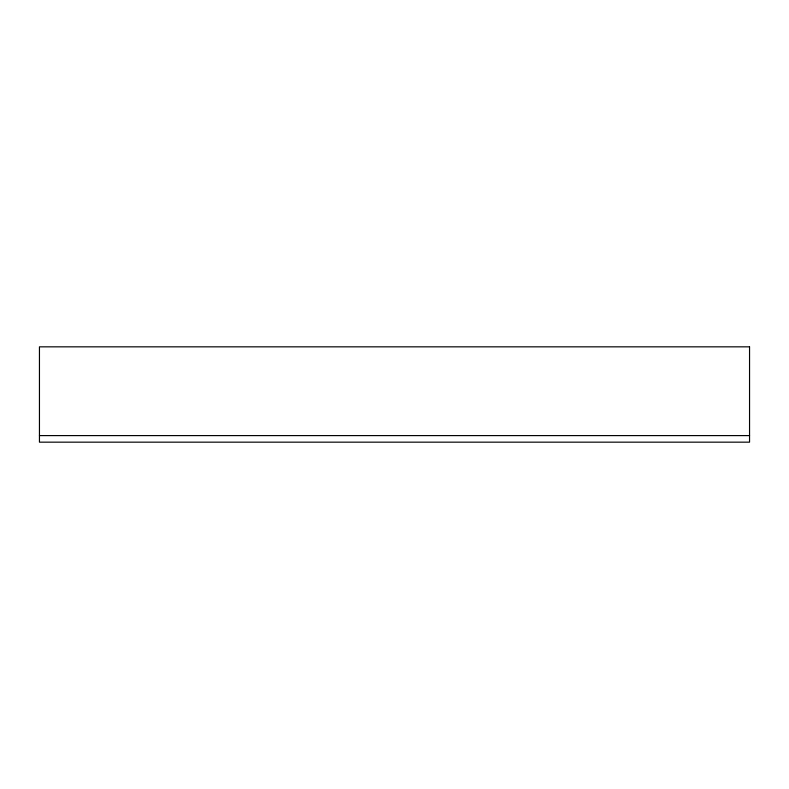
<?xml version="1.0" encoding="UTF-8"?>
<svg xmlns="http://www.w3.org/2000/svg" width="789" height="789" viewBox="0 0 789 789"><rect width="100%" height="100%" fill="white"/><g stroke="black" fill="none" stroke-linecap="round" stroke-linejoin="round"><path stroke-width="1.18" d="M39.45 435.597L749.55 435.597M749.55 346.835L39.45 346.835L39.45 442.165L749.55 442.165L749.55 346.835"/></g></svg>
